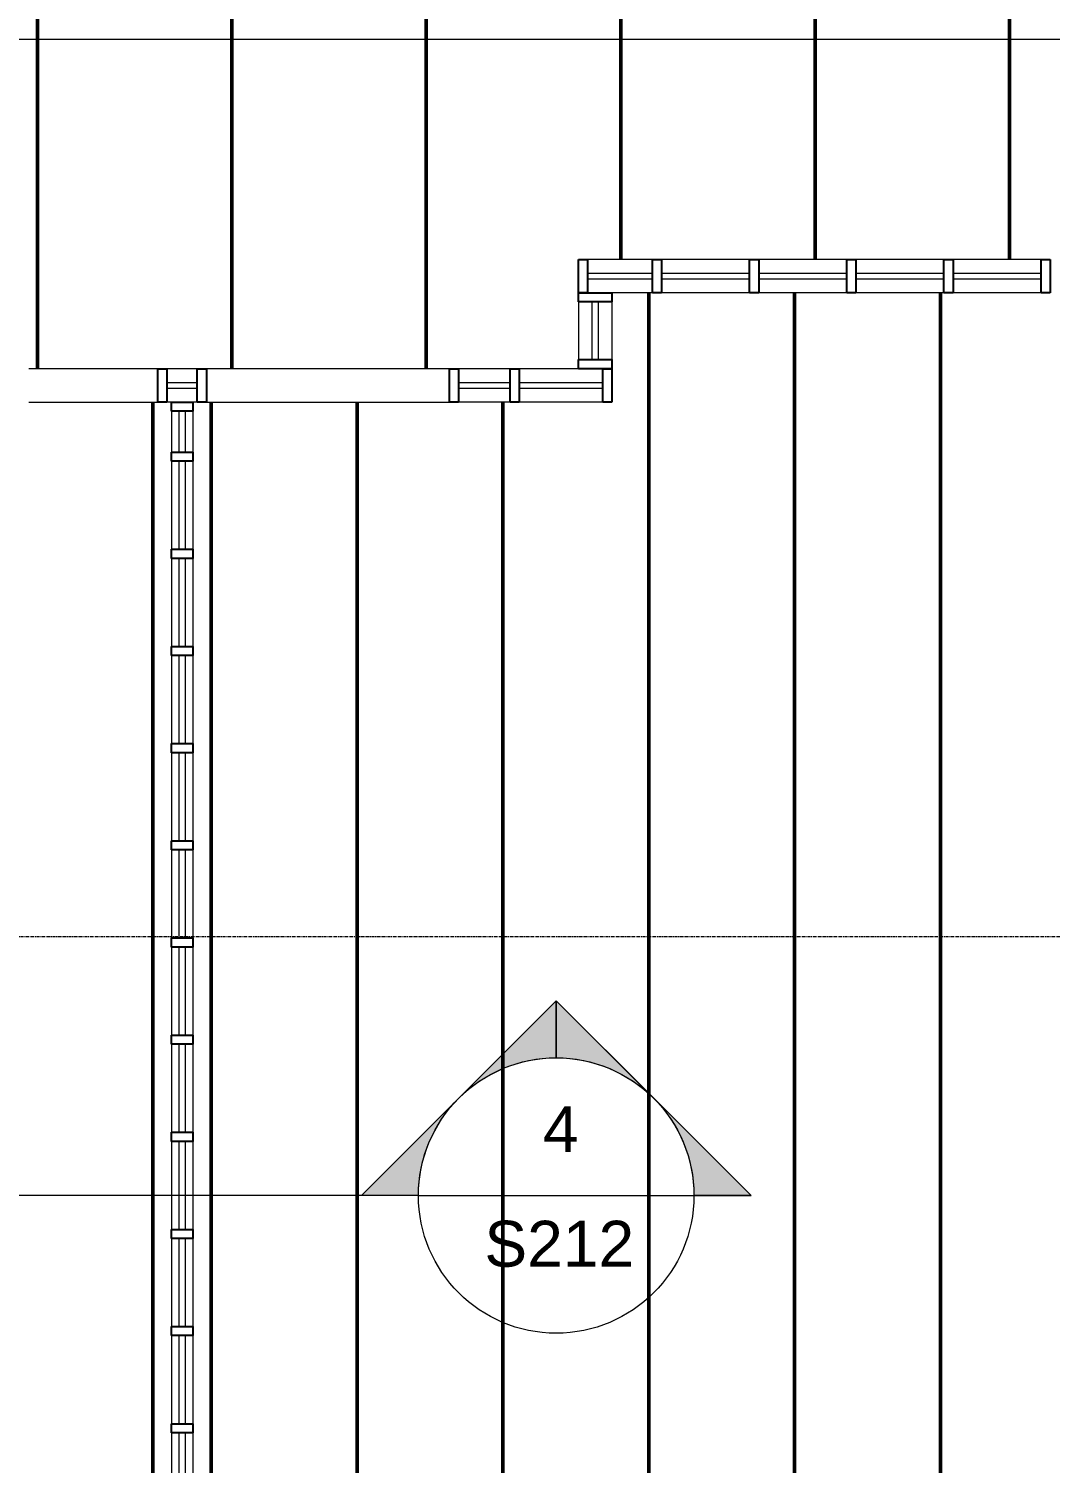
# Model space of a CAD drawing. Header units: inches. Extents: x -4036 to -1914, y 2 to 12338.
# Drawn here: x -2740 to -2571.8, y 11448.5 to 11684.7 of the extents above; entities that cross this region are included whole.
import ezdxf

# ---------------------------------------------------------------- set-up
doc = ezdxf.new("R2010")
doc.units = ezdxf.units.IN
doc.header["$MEASUREMENT"] = 0
doc.linetypes.add('Línea de rejilla', pattern=[0.875, 0.5, -0.125, 0.125, -0.125])
for name, color, linetype, lineweight in [('A-DETL-GENF', 92, 'Continuous', 9), ('A-GLAZ-CURT', 52, 'Continuous', 9), ('A-GLAZ-CWMG', 51, 'Continuous', 9), ('G-ANNO-SYMB', 111, 'Continuous', 9), ('S-BEAM', 12, 'Continuous', 9), ('S-BEAM-ANLY', 10, 'Continuous', 50), ('S-GRID', 1, 'Continuous', 9)]:
    doc.layers.add(name, color=color, linetype=linetype, lineweight=lineweight)
doc.styles.add('Arial_2', font='arial.ttf', dxfattribs={"height": 7.559055})

# ---------------------------------------------------------------- blocks, each defined once
blk = doc.blocks.new('System Panel - PlyWood-764936-FRAMING PLAN - 2ND FLOOR')
at = {"layer": 'A-GLAZ-CURT', "lineweight": 18}
for p, q in [((-7.25, -0.5), (-7.25, 0.5)), ((-7.25, 0.5), (7.25, 0.5)), ((7.25, 0.5), (7.25, -0.5)), ((7.25, -0.5), (-7.25, -0.5))]:
    blk.add_line(p, q, dxfattribs=at)
blk = doc.blocks.new('System Panel - PlyWood-1273224-FRAMING PLAN - 2ND FLOOR')
at = {"layer": 'A-GLAZ-CURT', "lineweight": 18}
for p, q in [((-5.33, -0.5), (-5.33, 0.5)), ((-5.33, 0.5), (5.33, 0.5)), ((5.33, 0.5), (5.33, -0.5)), ((5.33, -0.5), (-5.33, -0.5))]:
    blk.add_line(p, q, dxfattribs=at)
blk = doc.blocks.new('Rectangular Mullion - 5 1_2_-1273222-FRAMING PLAN - 2ND FLOOR')
at = {"layer": 'A-GLAZ-CWMG'}
for p, q in [((-2637.32, 11646.74), (-2647.97, 11646.74)), ((-2637.32, 11641.24), (-2643.97, 11641.24))]:
    blk.add_line(p, q, dxfattribs=at)
blk = doc.blocks.new('Rectangular Mullion - 5 1_2_-748981-FRAMING PLAN - 2ND FLOOR')
at = {"layer": 'A-GLAZ-CWMG'}
for p, q in [((-2522.7, 11828.21), (-2522.7, 11813.71)), ((-2517.2, 11828.21), (-2517.2, 11813.71))]:
    blk.add_line(p, q, dxfattribs=at)
blk = doc.blocks.new('Rectangular Mullion - 5 1_2_-748986-FRAMING PLAN - 2ND FLOOR')
at = {"layer": 'A-GLAZ-CWMG', "lineweight": 25}
for p, q in [((0, 2.75), (-1.5, 2.75)), ((-1.5, 2.75), (-1.5, -2.75)), ((0, -2.75), (0, 2.75)), ((-1.5, -2.75), (0, -2.75))]:
    blk.add_line(p, q, dxfattribs=at)
blk = doc.blocks.new('Rectangular Mullion - 5 1_2_-748984-FRAMING PLAN - 2ND FLOOR')
at = {"layer": 'A-GLAZ-CWMG', "lineweight": 25}
for p, q in [((0.75, 2.75), (-0.75, 2.75)), ((-0.75, 2.75), (-0.75, -2.75)), ((0.75, -2.75), (0.75, 2.75)), ((-0.75, -2.75), (0.75, -2.75))]:
    blk.add_line(p, q, dxfattribs=at)
blk = doc.blocks.new('System Panel - PlyWood-1273104-FRAMING PLAN - 2ND FLOOR')
at = {"layer": 'A-GLAZ-CURT', "lineweight": 18}
for p, q in [((-4.75, -0.5), (-4.75, 0.5)), ((-4.75, 0.5), (4.75, 0.5)), ((4.75, 0.5), (4.75, -0.5)), ((4.75, -0.5), (-4.75, -0.5))]:
    blk.add_line(p, q, dxfattribs=at)
blk = doc.blocks.new('Rectangular Mullion - 5 1_2_-1273105-FRAMING PLAN - 2ND FLOOR')
at = {"layer": 'A-GLAZ-CWMG'}
for p, q in [((-2738.67, 11726.24), (-2738.67, 11735.74)), ((-2733.17, 11726.24), (-2733.17, 11735.74))]:
    blk.add_line(p, q, dxfattribs=at)
blk = doc.blocks.new('Rectangular Mullion - 5 1_2_-753149-FRAMING PLAN - 2ND FLOOR')
at = {"layer": 'A-GLAZ-CWMG', "lineweight": 25}
for p, q in [((0, 2.75), (-1.5, 2.75)), ((-1.5, 2.75), (-1.5, -2.75)), ((0, -2.75), (0, 2.75)), ((-1.5, -2.75), (0, -2.75))]:
    blk.add_line(p, q, dxfattribs=at)
blk = doc.blocks.new('Rectangular Mullion - 5 1_2_-753150-FRAMING PLAN - 2ND FLOOR')
at = {"layer": 'A-GLAZ-CWMG', "lineweight": 25}
for p, q in [((-1.5, 2.75), (0, 2.75)), ((-1.5, -2.75), (-1.5, 2.75)), ((0, 2.75), (0, -2.75)), ((0, -2.75), (-1.5, -2.75))]:
    blk.add_line(p, q, dxfattribs=at)
blk = doc.blocks.new('System Panel - PlyWood-764934-FRAMING PLAN - 2ND FLOOR')
at = {"layer": 'A-GLAZ-CURT', "lineweight": 18}
for p, q in [((-6.88, -0.5), (-6.88, 0.5)), ((-6.88, 0.5), (6.88, 0.5)), ((6.88, 0.5), (6.88, -0.5)), ((6.88, -0.5), (-6.88, -0.5))]:
    blk.add_line(p, q, dxfattribs=at)
blk = doc.blocks.new('System Panel - PlyWood-1273225-FRAMING PLAN - 2ND FLOOR')
at = {"layer": 'A-GLAZ-CURT', "lineweight": 18}
for p, q in [((-7.25, -0.5), (-7.25, 0.5)), ((-7.25, 0.5), (1.25, 0.5)), ((1.25, 0.5), (1.25, -0.5)), ((1.25, -0.5), (-7.25, -0.5))]:
    blk.add_line(p, q, dxfattribs=at)
blk = doc.blocks.new('System Panel - PlyWood-1273230-FRAMING PLAN - 2ND FLOOR')
at = {"layer": 'A-GLAZ-CURT', "lineweight": 18}
for p, q in [((-3.75, -0.5), (-3.75, 0.5)), ((-3.75, 0.5), (1.25, 0.5)), ((1.25, 0.5), (1.25, -0.5)), ((1.25, -0.5), (-3.75, -0.5))]:
    blk.add_line(p, q, dxfattribs=at)
blk = doc.blocks.new('Rectangular Mullion - 5 1_2_-V4-FRAMING PLAN - 2ND FLOOR')
at = {"layer": 'A-GLAZ-CWMG'}
for p, q in [((-2715.41, 11724.74), (-2725.16, 11724.74)), ((-2711.41, 11719.24), (-2725.16, 11719.24))]:
    blk.add_line(p, q, dxfattribs=at)
blk = doc.blocks.new('Rectangular Mullion - 5 1_2_-V13-FRAMING PLAN - 2ND FLOOR')
at = {"layer": 'A-GLAZ-CWMG'}
for p, q in [((-2660.72, 11628.74), (-2669.22, 11628.74)), ((-2660.72, 11623.24), (-2669.22, 11623.24))]:
    blk.add_line(p, q, dxfattribs=at)
blk = doc.blocks.new('Rectangular Mullion - 5 1_2_-V14-FRAMING PLAN - 2ND FLOOR')
at = {"layer": 'A-GLAZ-CWMG'}
for p, q in [((-2712.22, 11628.74), (-2717.22, 11628.74)), ((-2716.47, 11623.24), (-2717.22, 11623.24)), ((-2712.22, 11623.24), (-2712.97, 11623.24))]:
    blk.add_line(p, q, dxfattribs=at)
blk = doc.blocks.new('Rectangular Mullion - 5 1_2_-748987-FRAMING PLAN - 2ND FLOOR')
at = {"layer": 'A-GLAZ-CWMG', "lineweight": 25}
for p, q in [((-1.5, 2.75), (0, 2.75)), ((-1.5, -2.75), (-1.5, 2.75)), ((0, 2.75), (0, -2.75)), ((0, -2.75), (-1.5, -2.75))]:
    blk.add_line(p, q, dxfattribs=at)
blk = doc.blocks.new('Rectangular Mullion - 5 1_2_-770033-FRAMING PLAN - 2ND FLOOR')
at = {"layer": 'A-GLAZ-CWMG'}
for p, q in [((-2670.72, 11628.74), (-2675.97, 11628.74)), ((-2675.97, 11623.24), (-2670.72, 11623.24))]:
    blk.add_line(p, q, dxfattribs=at)
blk = doc.blocks.new('Rectangular Mullion - 5 1_2_-748983-FRAMING PLAN - 2ND FLOOR')
at = {"layer": 'A-GLAZ-CWMG'}
for p, q in [((-2749.17, 11742.74), (-2765.17, 11742.74)), ((-2765.17, 11737.24), (-2749.17, 11737.24))]:
    blk.add_line(p, q, dxfattribs=at)
blk = doc.blocks.new('Rectangular Mullion - 5 1_2_-749712-FRAMING PLAN - 2ND FLOOR')
at = {"layer": 'A-GLAZ-CWMG', "lineweight": 25}
for p, q in [((0, 2.75), (-1.5, 2.75)), ((-1.5, 2.75), (-1.5, -2.75)), ((0, -2.75), (0, 2.75)), ((-1.5, -2.75), (0, -2.75))]:
    blk.add_line(p, q, dxfattribs=at)
blk = doc.blocks.new('Rectangular Mullion - 5 1_2_-749713-FRAMING PLAN - 2ND FLOOR')
at = {"layer": 'A-GLAZ-CWMG', "lineweight": 25}
for p, q in [((-1.5, 2.75), (0, 2.75)), ((-1.5, -2.75), (-1.5, 2.75)), ((0, 2.75), (0, -2.75)), ((0, -2.75), (-1.5, -2.75))]:
    blk.add_line(p, q, dxfattribs=at)
blk = doc.blocks.new('System Panel - PlyWood-1273358-FRAMING PLAN - 2ND FLOOR')
at = {"layer": 'A-GLAZ-CURT', "lineweight": 18}
for p, q in [((-3.36, -0.5), (-3.36, 0.5)), ((-3.36, 0.5), (3.36, 0.5)), ((3.36, 0.5), (3.36, -0.5)), ((3.36, -0.5), (-3.36, -0.5))]:
    blk.add_line(p, q, dxfattribs=at)
blk = doc.blocks.new('Rectangular Mullion - 3 1_2_-1273355-FRAMING PLAN - 2ND FLOOR')
at = {"layer": 'A-GLAZ-CWMG'}
for p, q in [((-3206.07, 10477.04), (-3206.07, 10483.76)), ((-3202.57, 10477.04), (-3202.57, 10483.76))]:
    blk.add_line(p, q, dxfattribs=at)
blk = doc.blocks.new('Rectangular Mullion - 3 1_2_-735841-FRAMING PLAN - 2ND FLOOR')
at = {"layer": 'A-GLAZ-CWMG'}
for p, q in [((-3206.07, 10485.26), (-3206.07, 10499.76)), ((-3202.57, 10485.26), (-3202.57, 10499.76))]:
    blk.add_line(p, q, dxfattribs=at)
blk = doc.blocks.new('Rectangular Mullion - 3 1_2_-735870-FRAMING PLAN - 2ND FLOOR')
at = {"layer": 'A-GLAZ-CWMG', "lineweight": 25}
for p, q in [((-1.5, 1.75), (0, 1.75)), ((-1.5, -1.75), (-1.5, 1.75)), ((0, 1.75), (0, -1.75)), ((0, -1.75), (-1.5, -1.75))]:
    blk.add_line(p, q, dxfattribs=at)
blk = doc.blocks.new('Rectangular Mullion - 3 1_2_-735844-FRAMING PLAN - 2ND FLOOR')
at = {"layer": 'A-GLAZ-CWMG', "lineweight": 25}
for p, q in [((0.75, 1.75), (-0.75, 1.75)), ((-0.75, 1.75), (-0.75, -1.75)), ((0.75, -1.75), (0.75, 1.75)), ((-0.75, -1.75), (0.75, -1.75))]:
    blk.add_line(p, q, dxfattribs=at)
blk = doc.blocks.new('TRUSS - 22_-V51-FRAMING PLAN - 2ND FLOOR')
at = {"layer": 'S-BEAM'}
blk.add_line((164.15, 0), (-192.8, 0), dxfattribs=at)
blk = doc.blocks.new('TRUSS - 22_-1469617-FRAMING PLAN - 2ND FLOOR')
at = {"layer": 'S-BEAM'}
blk.add_line((155.15, 0), (-183.8, 0), dxfattribs=at)
blk = doc.blocks.new('TRUSS - 22_-V52-FRAMING PLAN - 2ND FLOOR')
at = {"layer": 'S-BEAM'}
blk.add_line((42.92, 0), (-183.8, 0), dxfattribs=at)
blk = doc.blocks.new('Rectangular Mullion - 5 1_2_-770041-FRAMING PLAN - 2ND FLOOR')
at = {"layer": 'A-GLAZ-CWMG'}
for p, q in [((-2707.97, 11628.74), (-2710.72, 11628.74)), ((-2710.72, 11623.24), (-2707.97, 11623.24))]:
    blk.add_line(p, q, dxfattribs=at)
blk = doc.blocks.new('TRUSSES - TRUSSES-1503725-FRAMING PLAN - 2ND FLOOR')
at = {"layer": 'A-DETL-GENF'}
blk.add_line((-12.61, 0), (-380.77, 0), dxfattribs=at)
blk = doc.blocks.new('Vista de diseño - Extremo inicial de sección - Rellenado-1561-FRAMING PLAN - 2ND FLOOR')
at = {"layer": 'G-ANNO-SYMB'}
h = blk.add_hatch(color=256, dxfattribs=at)
edge = h.paths.add_edge_path(flags=0)
edge.add_line((-0.2362, 0.3341), (-0.2362, 0.2362))
edge.add_arc((-0.2362, 0), 0.2362, 90, 135)
edge.add_line((-0.4033, 0.167), (-0.2362, 0.3341))
h = blk.add_hatch(color=256, dxfattribs=at)
edge = h.paths.add_edge_path(flags=0)
edge.add_line((-0.2362, 0.3341), (-0.0692, 0.167))
edge.add_arc((-0.2362, 0), 0.2362, 45, 90)
edge.add_line((-0.2362, 0.2362), (-0.2362, 0.3341))
h = blk.add_hatch(color=256, dxfattribs=at)
edge = h.paths.add_edge_path(flags=0)
edge.add_line((-0.5703, 0), (-0.4033, 0.167))
edge.add_arc((-0.2362, 0), 0.2362, 135, 180)
edge.add_line((-0.4724, 0), (-0.5703, 0))
h = blk.add_hatch(color=256, dxfattribs=at)
edge = h.paths.add_edge_path(flags=0)
edge.add_line((0.0978, 0), (0, 0))
edge.add_arc((-0.2362, 0), 0.2362, 360, 405)
edge.add_line((-0.0692, 0.167), (0.0978, 0))
for p, q in [((-0.2362, 0.3341), (-0.5703, 0)), ((-0.2362, 0.3341), (-0.4033, 0.167)), ((-0.2362, 0.3341), (0.0978, 0)), ((-0.2362, 0.2362), (-0.2362, 0.3341)), ((-0.2362, 0.3341), (-0.2362, 0.2362)), ((-0.0692, 0.167), (-0.2362, 0.3341)), ((-0.4033, 0.167), (-0.5703, 0)), ((0.0978, 0), (-0.0692, 0.167)), ((-0.5703, 0), (-0.4724, 0)), ((0, 0), (0.0978, 0)), ((-0.4724, 0), (-0.5703, 0)), ((0, 0), (0.0978, 0))]:
    blk.add_line(p, q, dxfattribs=at)
for start, end in [(360, 180), (90, 135), (45, 90), (135, 180), (360, 45), (180, 360)]:
    blk.add_arc((-0.2362, 0), 0.2362, start, end, dxfattribs=at)

msp = doc.modelspace()

# ---------------------------------------------------------------- linework, layer by layer
at = {"layer": 'G-ANNO-SYMB'}
for q in [(-2760.69, 11492.59), (-2630.47, 11492.59)]:
    msp.add_line((-2675.82, 11492.59), q, dxfattribs=at)
at = {"layer": 'S-BEAM-ANLY', "color": 7}
for p, q in [((-2642.53, 11701.11), (-2642.53, 11664.86)), ((-2610.53, 11700.65), (-2610.53, 11664.71)), ((-2578.53, 11700.65), (-2578.53, 11664.71)), ((-2738.53, 11696.61), (-2738.53, 11651.36)), ((-2706.53, 11696.61), (-2706.53, 11651.36)), ((-2674.53, 11696.61), (-2674.53, 11651.36)), ((-2642.53, 11664.86), (-2642.53, 11646.74)), ((-2610.53, 11664.71), (-2610.53, 11646.74)), ((-2578.53, 11664.71), (-2578.53, 11646.74)), ((-2738.53, 11651.36), (-2738.53, 11628.74)), ((-2706.53, 11651.36), (-2706.53, 11628.74)), ((-2674.53, 11651.36), (-2674.53, 11628.74)), ((-2637.92, 11641.24), (-2637.92, 11611.24)), ((-2613.92, 11641.24), (-2613.92, 11611.24)), ((-2589.92, 11641.24), (-2589.92, 11611.24)), ((-2719.52, 11623.24), (-2719.52, 11593.24)), ((-2709.92, 11623.24), (-2709.92, 11593.24)), ((-2685.92, 11623.24), (-2685.92, 11593.24)), ((-2661.92, 11623.24), (-2661.92, 11593.24)), ((-2637.92, 11611.24), (-2637.92, 11285.64)), ((-2613.92, 11611.24), (-2613.92, 11285.64)), ((-2589.92, 11611.24), (-2589.92, 11285.64)), ((-2719.52, 11593.24), (-2719.52, 11396.52)), ((-2709.92, 11593.24), (-2709.92, 11396.52)), ((-2685.92, 11593.24), (-2685.92, 11285.64)), ((-2661.92, 11593.24), (-2661.92, 11285.64))]:
    msp.add_line(p, q, dxfattribs=at)
at = {"layer": 'S-GRID', "linetype": 'Línea de rejilla'}
msp.add_line((-1959.43, 11535.19), (-3987.13, 11535.19), dxfattribs=at)

# ---------------------------------------------------------------- block references
at = {"layer": 'A-DETL-GENF', "rotation": 180}
msp.add_blockref('TRUSSES - TRUSSES-1503725-FRAMING PLAN - 2ND FLOOR', (-2823.61, 11682.99), dxfattribs=at)
at = {"layer": 'A-GLAZ-CURT'}
for name, p, rotation in [('System Panel - PlyWood-1273224-FRAMING PLAN - 2ND FLOOR', (-2642.65, 11643.99), 180), ('System Panel - PlyWood-764936-FRAMING PLAN - 2ND FLOOR', (-2628.57, 11643.99), 180), ('System Panel - PlyWood-764936-FRAMING PLAN - 2ND FLOOR', (-2612.57, 11643.99), 180), ('System Panel - PlyWood-764936-FRAMING PLAN - 2ND FLOOR', (-2596.57, 11643.99), 180), ('System Panel - PlyWood-764936-FRAMING PLAN - 2ND FLOOR', (-2580.57, 11643.99), 180), ('System Panel - PlyWood-1273104-FRAMING PLAN - 2ND FLOOR', (-2646.72, 11634.99), 270), ('System Panel - PlyWood-1273230-FRAMING PLAN - 2ND FLOOR', (-2715.97, 11625.99), 180), ('System Panel - PlyWood-1273225-FRAMING PLAN - 2ND FLOOR', (-2667.97, 11625.99), 180), ('System Panel - PlyWood-764934-FRAMING PLAN - 2ND FLOOR', (-2652.35, 11625.99), 180), ('System Panel - PlyWood-1273358-FRAMING PLAN - 2ND FLOOR', (-2714.72, 11618.38), 269.9999999999999), ('System Panel - PlyWood-764936-FRAMING PLAN - 2ND FLOOR', (-2714.72, 11606.26), 269.9999999999999), ('System Panel - PlyWood-764936-FRAMING PLAN - 2ND FLOOR', (-2714.72, 11590.26), 269.9999999999999), ('System Panel - PlyWood-764936-FRAMING PLAN - 2ND FLOOR', (-2714.72, 11574.26), 269.9999999999999), ('System Panel - PlyWood-764936-FRAMING PLAN - 2ND FLOOR', (-2714.72, 11558.26), 269.9999999999999), ('System Panel - PlyWood-764936-FRAMING PLAN - 2ND FLOOR', (-2714.72, 11542.26), 269.9999999999999), ('System Panel - PlyWood-764936-FRAMING PLAN - 2ND FLOOR', (-2714.72, 11526.26), 269.9999999999999), ('System Panel - PlyWood-764936-FRAMING PLAN - 2ND FLOOR', (-2714.72, 11510.26), 269.9999999999999), ('System Panel - PlyWood-764936-FRAMING PLAN - 2ND FLOOR', (-2714.72, 11494.26), 269.9999999999999), ('System Panel - PlyWood-764936-FRAMING PLAN - 2ND FLOOR', (-2714.72, 11478.26), 269.9999999999999), ('System Panel - PlyWood-764936-FRAMING PLAN - 2ND FLOOR', (-2714.72, 11462.26), 269.9999999999999), ('System Panel - PlyWood-764936-FRAMING PLAN - 2ND FLOOR', (-2714.72, 11446.26), 269.9999999999999)]:
    msp.add_blockref(name, p, dxfattribs=dict(at, rotation=rotation))
at = {"layer": 'A-GLAZ-CWMG', "extrusion": (0, 0, -1)}
for name, p in [('Rectangular Mullion - 5 1_2_-748986-FRAMING PLAN - 2ND FLOOR', (2649.47, 11643.99)), ('Rectangular Mullion - 5 1_2_-748984-FRAMING PLAN - 2ND FLOOR', (2636.57, 11643.99)), ('Rectangular Mullion - 5 1_2_-748984-FRAMING PLAN - 2ND FLOOR', (2620.57, 11643.99)), ('Rectangular Mullion - 5 1_2_-748984-FRAMING PLAN - 2ND FLOOR', (2604.57, 11643.99)), ('Rectangular Mullion - 5 1_2_-748984-FRAMING PLAN - 2ND FLOOR', (2588.57, 11643.99)), ('Rectangular Mullion - 5 1_2_-748984-FRAMING PLAN - 2ND FLOOR', (2572.57, 11643.99)), ('Rectangular Mullion - 5 1_2_-749712-FRAMING PLAN - 2ND FLOOR', (2718.72, 11625.99)), ('Rectangular Mullion - 5 1_2_-749712-FRAMING PLAN - 2ND FLOOR', (2670.72, 11625.99)), ('Rectangular Mullion - 5 1_2_-748984-FRAMING PLAN - 2ND FLOOR', (2659.97, 11625.99))]:
    msp.add_blockref(name, p, dxfattribs=at)
at = {"layer": 'A-GLAZ-CWMG'}
for name, p in [('Rectangular Mullion - 5 1_2_-1273222-FRAMING PLAN - 2ND FLOOR', (0, 0)), ('Rectangular Mullion - 5 1_2_-748983-FRAMING PLAN - 2ND FLOOR', (25.2, -114)), ('Rectangular Mullion - 5 1_2_-770033-FRAMING PLAN - 2ND FLOOR', (-48, 0)), ('Rectangular Mullion - 5 1_2_-V14-FRAMING PLAN - 2ND FLOOR', (0, 0)), ('Rectangular Mullion - 5 1_2_-749713-FRAMING PLAN - 2ND FLOOR', (-2710.72, 11625.99)), ('Rectangular Mullion - 5 1_2_-770041-FRAMING PLAN - 2ND FLOOR', (0, 0)), ('Rectangular Mullion - 5 1_2_-748983-FRAMING PLAN - 2ND FLOOR', (57.2, -114)), ('Rectangular Mullion - 5 1_2_-748983-FRAMING PLAN - 2ND FLOOR', (73.2, -114)), ('Rectangular Mullion - 5 1_2_-770033-FRAMING PLAN - 2ND FLOOR', (0, 0)), ('Rectangular Mullion - 5 1_2_-V13-FRAMING PLAN - 2ND FLOOR', (0, 0)), ('Rectangular Mullion - 5 1_2_-V4-FRAMING PLAN - 2ND FLOOR', (65.94, -96)), ('Rectangular Mullion - 5 1_2_-748987-FRAMING PLAN - 2ND FLOOR', (-2643.97, 11625.99))]:
    msp.add_blockref(name, p, dxfattribs=at)
for name, p, rotation in [('Rectangular Mullion - 5 1_2_-748981-FRAMING PLAN - 2ND FLOOR', (-14449.54, 9124.04), 270), ('Rectangular Mullion - 5 1_2_-748981-FRAMING PLAN - 2ND FLOOR', (-14433.54, 9124.04), 270), ('Rectangular Mullion - 5 1_2_-748981-FRAMING PLAN - 2ND FLOOR', (-14417.54, 9124.04), 270), ('Rectangular Mullion - 5 1_2_-748981-FRAMING PLAN - 2ND FLOOR', (-14401.54, 9124.04), 270), ('Rectangular Mullion - 5 1_2_-753150-FRAMING PLAN - 2ND FLOOR', (-2646.72, 11641.24), 90), ('Rectangular Mullion - 5 1_2_-1273105-FRAMING PLAN - 2ND FLOOR', (-5382.65, 23365.98), 180), ('Rectangular Mullion - 3 1_2_-735870-FRAMING PLAN - 2ND FLOOR', (-2714.72, 11623.24), 89.9999999999999), ('Rectangular Mullion - 3 1_2_-1273355-FRAMING PLAN - 2ND FLOOR', (-5919.05, 22098.78), 180), ('Rectangular Mullion - 3 1_2_-735841-FRAMING PLAN - 2ND FLOOR', (-5919.05, 22098.78), 180), ('Rectangular Mullion - 3 1_2_-735841-FRAMING PLAN - 2ND FLOOR', (-5919.05, 22082.78), 180), ('Rectangular Mullion - 3 1_2_-735841-FRAMING PLAN - 2ND FLOOR', (-5919.05, 22066.78), 180), ('Rectangular Mullion - 3 1_2_-735841-FRAMING PLAN - 2ND FLOOR', (-5919.05, 22050.78), 180), ('Rectangular Mullion - 3 1_2_-735841-FRAMING PLAN - 2ND FLOOR', (-5919.05, 22034.78), 180), ('Rectangular Mullion - 3 1_2_-735841-FRAMING PLAN - 2ND FLOOR', (-5919.05, 22018.78), 180), ('Rectangular Mullion - 3 1_2_-735841-FRAMING PLAN - 2ND FLOOR', (-5919.05, 22002.78), 180), ('Rectangular Mullion - 3 1_2_-735841-FRAMING PLAN - 2ND FLOOR', (-5919.05, 21986.78), 180), ('Rectangular Mullion - 3 1_2_-735841-FRAMING PLAN - 2ND FLOOR', (-5919.05, 21970.78), 180), ('Rectangular Mullion - 3 1_2_-735841-FRAMING PLAN - 2ND FLOOR', (-5919.05, 21954.78), 180), ('Rectangular Mullion - 3 1_2_-735841-FRAMING PLAN - 2ND FLOOR', (-5919.05, 21938.78), 180)]:
    msp.add_blockref(name, p, dxfattribs=dict(at, rotation=rotation))
at = {"layer": 'A-GLAZ-CWMG', "extrusion": (0, 0, -1)}
for name, p, rotation in [('Rectangular Mullion - 5 1_2_-753149-FRAMING PLAN - 2ND FLOOR', (2646.72, 11628.74), 270), ('Rectangular Mullion - 3 1_2_-735844-FRAMING PLAN - 2ND FLOOR', (2714.72, 11614.26), 270.0000000000001), ('Rectangular Mullion - 3 1_2_-735844-FRAMING PLAN - 2ND FLOOR', (2714.72, 11598.26), 270.0000000000001), ('Rectangular Mullion - 3 1_2_-735844-FRAMING PLAN - 2ND FLOOR', (2714.72, 11582.26), 270.0000000000001), ('Rectangular Mullion - 3 1_2_-735844-FRAMING PLAN - 2ND FLOOR', (2714.72, 11566.26), 270.0000000000001), ('Rectangular Mullion - 3 1_2_-735844-FRAMING PLAN - 2ND FLOOR', (2714.72, 11550.26), 270.0000000000001), ('Rectangular Mullion - 3 1_2_-735844-FRAMING PLAN - 2ND FLOOR', (2714.72, 11534.26), 270.0000000000001), ('Rectangular Mullion - 3 1_2_-735844-FRAMING PLAN - 2ND FLOOR', (2714.72, 11518.26), 270.0000000000001), ('Rectangular Mullion - 3 1_2_-735844-FRAMING PLAN - 2ND FLOOR', (2714.72, 11502.26), 270.0000000000001), ('Rectangular Mullion - 3 1_2_-735844-FRAMING PLAN - 2ND FLOOR', (2714.72, 11486.26), 270.0000000000001), ('Rectangular Mullion - 3 1_2_-735844-FRAMING PLAN - 2ND FLOOR', (2714.72, 11470.26), 270.0000000000001), ('Rectangular Mullion - 3 1_2_-735844-FRAMING PLAN - 2ND FLOOR', (2714.72, 11454.26), 270.0000000000001)]:
    msp.add_blockref(name, p, dxfattribs=dict(at, rotation=rotation))
at = {"layer": 'G-ANNO-SYMB', "extrusion": (0, 0, -1), "xscale": 95.99999999999994, "yscale": 95.99999999999994, "zscale": 95.99999999999994}
msp.add_blockref('Vista de diseño - Extremo inicial de sección - Rellenado-1561-FRAMING PLAN - 2ND FLOOR', (2675.82, 11492.59), dxfattribs=at)
at = {"layer": 'S-BEAM', "rotation": 270.0000000000003}
for name, p in [('TRUSS - 22_-V51-FRAMING PLAN - 2ND FLOOR', (-2637.92, 11448.44)), ('TRUSS - 22_-V51-FRAMING PLAN - 2ND FLOOR', (-2613.92, 11448.44)), ('TRUSS - 22_-V51-FRAMING PLAN - 2ND FLOOR', (-2589.92, 11448.44)), ('TRUSS - 22_-V52-FRAMING PLAN - 2ND FLOOR', (-2719.52, 11439.44)), ('TRUSS - 22_-V52-FRAMING PLAN - 2ND FLOOR', (-2709.92, 11439.44)), ('TRUSS - 22_-1469617-FRAMING PLAN - 2ND FLOOR', (-2685.92, 11439.44)), ('TRUSS - 22_-1469617-FRAMING PLAN - 2ND FLOOR', (-2661.92, 11439.44))]:
    msp.add_blockref(name, p, dxfattribs=at)

# ---------------------------------------------------------------- texts
at = {"layer": 'G-ANNO-SYMB', "attachment_point": 1, "style": 'Arial_2'}
for s, insert, char_height, width in [('4', (-2655.33, 11507.29), 7.56, 7.272), ('S212', (-2664.97, 11488.43), 7.559, 30.603)]:
    msp.add_mtext(s, dxfattribs=dict(at, insert=insert, char_height=char_height, width=width))

doc.saveas('drawing.dxf')
